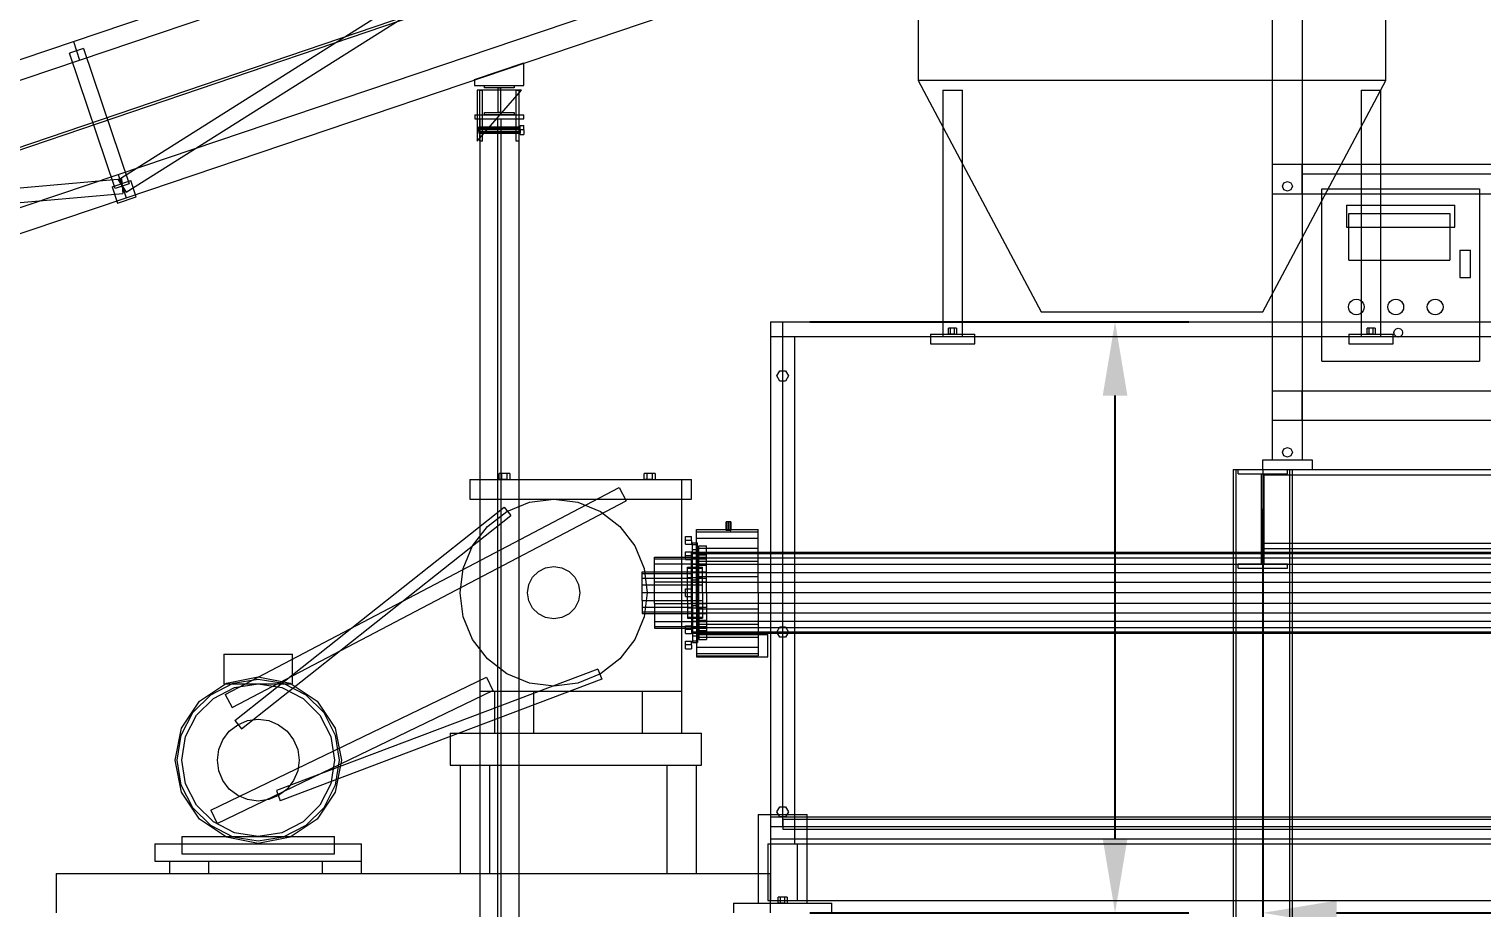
# Model space of a CAD drawing. Header units: millimetres. Extents: x -191664 to 191490, y -197311 to 10263.
# Drawn here: x 9064 to 12015, y 1110 to 2894 of the extents above; entities that cross this region are included whole.
import ezdxf

# ---------------------------------------------------------------- set-up
doc = ezdxf.new("R2010")
doc.units = ezdxf.units.MM
for name, color, linetype, lineweight in [('COTAS_O', 1, 'Continuous', 0), ('COTAS_P', 1, 'Continuous', 0), ('lateral_C01', 7, 'Continuous', 0), ('lateral_dosificador', 7, 'Continuous', 0), ('lateral_mezcladora', 7, 'Continuous', 0)]:
    doc.layers.add(name, color=color, linetype=linetype, lineweight=lineweight)
doc.dimstyles.new('PLANTA_100', dxfattribs={"dimtxt": 250, "dimasz": 150, "dimexe": 150, "dimexo": 80, "dimgap": 100, "dimtad": 1, "dimtih": 1, "dimtoh": 1, "dimdec": 1, "dimdsep": 46, "dimcen": 0.09, "dimclrd": 1, "dimclre": 1, "dimclrt": 1, "dimadec": 0, "dimazin": 0, "dimtfac": 1, "dimtdec": 4, "dimtofl": 0, "dimtmove": 0, "dimatfit": 3, "dimfxl": 1, "dimtolj": 1, "dimtzin": 0, "dimarcsym": 0})

# ---------------------------------------------------------------- blocks, each defined once
blk = doc.blocks.new('*D6')
at = {"layer": 'COTAS_P', "color": 1, "lineweight": -2, "transparency": 16777216}
for p, q in [((10918.9, 3565.8), (10640.4, 4390)), ((1835.3, 1255.9), (10546.3, 4199.9)), ((1923.7, 525.8), (1645.2, 1350))]:
    blk.add_line(p, q, dxfattribs=at)
at = {"layer": 'COTAS_P', "color": 1, "transparency": 16777216}
for points in [[(10538.3, 4223.6), (10554.3, 4176.2), (10688.4, 4247.9)], [(1827.3, 1279.6), (1843.3, 1232.2), (1693.2, 1207.9)]]:
    blk.add_solid(points, dxfattribs=at)
at = {"layer": 'Defpoints', "color": 0, "transparency": 16777216}
for p in [(10688.4, 4247.9), (10944.5, 3490.1), (1949.4, 450)]:
    blk.add_point(p, dxfattribs=at)
blk = doc.blocks.new('*D13')
at = {"layer": 'COTAS_O', "color": 1, "lineweight": -2, "transparency": 16777216}
for p, q in [((11569.5, 1920), (11569.5, 950)), ((13269.5, 1920), (13269.5, 950)), ((11719.5, 1100), (13119.5, 1100))]:
    blk.add_line(p, q, dxfattribs=at)
at = {"layer": 'COTAS_O', "color": 1, "transparency": 16777216}
for points in [[(11719.5, 1125), (11719.5, 1075), (11569.5, 1100)], [(13119.5, 1125), (13119.5, 1075), (13269.5, 1100)]]:
    blk.add_solid(points, dxfattribs=at)
at = {"layer": 'Defpoints', "color": 0, "transparency": 16777216}
for p in [(11569.5, 2000), (13269.5, 2000), (13269.5, 1100)]:
    blk.add_point(p, dxfattribs=at)
blk = doc.blocks.new('*D16')
at = {"layer": 'COTAS_O', "color": 1, "lineweight": -2, "transparency": 16777216}
for p, q in [((10649.5, 2300), (11419.5, 2300)), ((11269.5, 1250), (11269.5, 2150)), ((10649.5, 1100), (11419.5, 1100))]:
    blk.add_line(p, q, dxfattribs=at)
at = {"layer": 'COTAS_O', "color": 1, "transparency": 16777216}
for points in [[(11244.5, 2150), (11294.5, 2150), (11269.5, 2300)], [(11244.5, 1250), (11294.5, 1250), (11269.5, 1100)]]:
    blk.add_solid(points, dxfattribs=at)
at = {"layer": 'Defpoints', "color": 0, "transparency": 16777216}
for p in [(10569.5, 2300), (11269.5, 2300), (10569.5, 1100)]:
    blk.add_point(p, dxfattribs=at)

msp = doc.modelspace()

# ---------------------------------------------------------------- linework, layer by layer
at = {"layer": 'lateral_C01', "color": 251, "true_color": 0x586d65}
for p, q in [((2012.49, 264.24), (11002.45, 3319.63)), ((2014.1, 259.5), (11004.06, 3314.9))]:
    msp.add_line(p, q, dxfattribs=at)
at = {"layer": 'lateral_C01', "color": 139, "true_color": 0x354b57}
for p, q in [((9154.09, 2869.11), (10290.92, 3253.32)), ((9245.33, 2588.12), (10289.31, 3247.06)), ((9261.35, 2562.75), (10305.33, 3221.69)), ((9166.89, 2831.22), (10303.72, 3215.43)), ((9245.34, 2599.12), (10382.17, 2983.33)), ((9261.34, 2551.75), (10398.18, 2935.96)), ((8017.26, 2484.91), (9154.09, 2869.11)), ((9154.09, 2869.11), (9166.89, 2831.22)), ((9174.7, 2854.97), (9146.28, 2845.37)), ((9239.13, 2570.63), (9146.28, 2845.37)), ((9174.7, 2854.97), (9267.55, 2580.24)), ((8030.06, 2447.01), (9166.89, 2831.22)), ((9989.23, 2774.94), (9989.23, 2779.94)), ((9989.23, 2779.94), (10049.23, 2779.94)), ((10049.23, 2774.94), (9989.23, 2774.94)), ((10016.73, 2724.94), (10016.73, 2774.94)), ((10016.73, 2774.94), (10021.73, 2774.94)), ((10021.73, 2774.94), (10021.73, 2724.94)), ((10049.23, 2779.94), (10049.23, 2774.94)), ((9989.23, 2719.94), (9989.23, 2724.94)), ((9989.23, 2724.94), (10049.23, 2724.94)), ((10049.23, 2719.94), (9989.23, 2719.94)), ((10021.73, 2724.94), (10016.73, 2724.94)), ((10049.23, 2724.94), (10049.23, 2719.94)), ((9979.23, 2711.94), (10059.23, 2711.94)), ((9979.23, 2711.94), (9979.23, 25)), ((10015.73, 2711.94), (10022.73, 2711.94)), ((10015.73, 2711.94), (10015.73, 25)), ((10022.73, 25), (10022.73, 2711.94)), ((10059.23, 25), (10059.23, 2711.94)), ((8108.51, 2214.91), (9245.34, 2599.12)), ((9245.34, 2599.12), (9261.34, 2551.75)), ((8022.33, 2480.9), (9252.01, 2590.37)), ((9232.79, 2573.77), (9270.69, 2586.57)), ((9232.79, 2573.77), (9244, 2540.61)), ((9267.55, 2580.24), (9239.13, 2570.63)), ((9245.33, 2588.12), (9261.35, 2562.75)), ((9252.01, 2590.37), (9254.67, 2560.49)), ((9281.89, 2553.42), (9270.69, 2586.57)), ((8024.99, 2451.02), (9254.67, 2560.49)), ((8124.51, 2167.54), (9261.34, 2551.75)), ((9244, 2540.61), (9281.89, 2553.42))]:
    msp.add_line(p, q, dxfattribs=at)
at = {"layer": 'lateral_C01', "color": 251, "true_color": 0x4e626d}
for p, q in [((9968.91, 2791.94), (10068.91, 2825.73)), ((10068.91, 2779.94), (10068.91, 2825.73)), ((9968.91, 2791.94), (9968.91, 2779.94)), ((9968.91, 2779.94), (10068.91, 2779.94)), ((9974.23, 2666.94), (10064.23, 2769.94)), ((10064.23, 2769.94), (9974.23, 2769.94)), ((9974.23, 2769.94), (9974.23, 2666.94)), ((9979.23, 2666.94), (9979.23, 2769.94)), ((9979.23, 2769.94), (9985.23, 2769.94)), ((9985.23, 2666.94), (9985.23, 2769.94)), ((10053.23, 2666.94), (10053.23, 2769.94)), ((10053.23, 2769.94), (10059.23, 2769.94)), ((10059.23, 2666.94), (10059.23, 2769.94)), ((9969.23, 2719.94), (10069.23, 2719.94)), ((9969.23, 2719.94), (9969.23, 2711.94)), ((10069.23, 2711.94), (10069.23, 2719.94)), ((9969.23, 2711.94), (10069.23, 2711.94)), ((9985.23, 2666.94), (9979.23, 2666.94)), ((10059.23, 2666.94), (10053.23, 2666.94))]:
    msp.add_line(p, q, dxfattribs=at)
at = {"layer": 'lateral_C01', "color": 9, "true_color": 0xaebcc4}
for p, q in [((9977.23, 2694.98), (9977.23, 2695.84)), ((9977.23, 2695.84), (10061.23, 2695.84)), ((9977.23, 2692.64), (9977.23, 2694.98)), ((9977.23, 2694.98), (10061.23, 2694.98)), ((9977.23, 2689.44), (9977.23, 2692.64)), ((9977.23, 2692.64), (10061.23, 2692.64)), ((9977.23, 2686.24), (9977.23, 2689.44)), ((10061.23, 2689.44), (9977.23, 2689.44)), ((9977.23, 2686.24), (9977.23, 2683.9)), ((9977.23, 2686.24), (10061.23, 2686.24)), ((10061.23, 2689.44), (10061.23, 2698.44)), ((10061.23, 2698.44), (10069.23, 2698.44)), ((10061.23, 2694.98), (10061.23, 2695.84)), ((10061.23, 2692.64), (10061.23, 2694.98)), ((10061.23, 2689.44), (10061.23, 2692.64)), ((10061.23, 2689.44), (10061.23, 2686.24)), ((10061.23, 2680.43), (10061.23, 2689.44)), ((10069.23, 2689.44), (10061.23, 2689.44)), ((10061.23, 2686.24), (10061.23, 2683.9)), ((10069.23, 2689.44), (10069.23, 2698.44)), ((10069.23, 2689.44), (10069.23, 2680.43)), ((9977.23, 2683.9), (9977.23, 2683.04)), ((9977.23, 2683.9), (10061.23, 2683.9)), ((9977.23, 2683.04), (10061.23, 2683.04)), ((10061.23, 2683.9), (10061.23, 2683.04)), ((10061.23, 2680.43), (10069.23, 2680.43))]:
    msp.add_line(p, q, dxfattribs=at)
at = {"layer": 'lateral_dosificador', "color": 253, "true_color": 0x9caaa6}
for p, q in [((11589.53, 2020), (11589.53, 4560)), ((11649.53, 4560), (11649.53, 2020)), ((11589.53, 2620), (11649.53, 2620)), ((11589.53, 2560), (11589.53, 2620)), ((11649.53, 2620), (13189.53, 2620)), ((11649.53, 2560), (11649.53, 2620)), ((11649.53, 2600), (13189.53, 2600)), ((11649.53, 2560), (11649.53, 2600)), ((11609.53, 2575), (11612.46, 2582.07)), ((11612.46, 2567.93), (11609.53, 2575)), ((11612.46, 2582.07), (11619.53, 2585)), ((11619.53, 2565), (11612.46, 2567.93)), ((11619.53, 2585), (11626.6, 2582.07)), ((11626.6, 2567.93), (11619.53, 2565)), ((11626.6, 2582.07), (11629.53, 2575)), ((11629.53, 2575), (11626.6, 2567.93)), ((11589.53, 2560), (11649.53, 2560)), ((11649.53, 2560), (13189.53, 2560)), ((11744.53, 2520), (11949.53, 2520)), ((11744.53, 2425), (11744.53, 2520)), ((11949.53, 2520), (11949.53, 2425)), ((11744.53, 2425), (11949.53, 2425)), ((11589.53, 2160), (11649.53, 2160)), ((11589.53, 2100), (11589.53, 2160)), ((11649.53, 2160), (13189.53, 2160)), ((11649.53, 2100), (11649.53, 2160)), ((11589.53, 2100), (11649.53, 2100)), ((11649.53, 2100), (13189.53, 2100)), ((11609.53, 2035), (11612.46, 2042.07)), ((11612.46, 2042.07), (11619.53, 2045)), ((11619.53, 2045), (11626.6, 2042.07)), ((11626.6, 2042.07), (11629.53, 2035)), ((11569.53, 2020), (11669.53, 2020)), ((11569.53, 2000), (11569.53, 2020)), ((11589.53, 2020), (11649.53, 2020)), ((11612.46, 2027.93), (11609.53, 2035)), ((11619.53, 2025), (11612.46, 2027.93)), ((11626.6, 2027.93), (11619.53, 2025)), ((11629.53, 2035), (11626.6, 2027.93)), ((11669.53, 2020), (11669.53, 2000)), ((11569.53, 2000), (11669.53, 2000))]:
    msp.add_line(p, q, dxfattribs=at)
at = {"layer": 'lateral_dosificador', "color": 132, "true_color": 0x06bec7}
for p, q in [((11689.53, 2570), (12009.53, 2570)), ((11689.53, 2220), (11689.53, 2570)), ((12009.53, 2570), (12009.53, 2220)), ((11689.53, 2220), (12009.53, 2220))]:
    msp.add_line(p, q, dxfattribs=at)
at = {"layer": 'lateral_dosificador', "color": 254, "true_color": 0xd8e0dc}
for p, q in [((11739.53, 2537), (11959.53, 2537)), ((11739.53, 2537), (11739.53, 2492)), ((11959.53, 2492), (11959.53, 2537)), ((11739.53, 2492), (11959.53, 2492))]:
    msp.add_line(p, q, dxfattribs=at)
at = {"layer": 'lateral_dosificador', "color": 43, "true_color": 0xe7bf45}
for p, q in [((11969.53, 2445), (11991.53, 2445)), ((11969.53, 2445), (11969.53, 2390)), ((11991.53, 2390), (11991.53, 2445)), ((11969.53, 2390), (11991.53, 2390))]:
    msp.add_line(p, q, dxfattribs=at)
at = {"layer": 'lateral_dosificador', "color": 72, "true_color": 0x64ca32}
for p, q in [((11743.53, 2330), (11744.07, 2334.14)), ((11744.07, 2334.14), (11745.67, 2338)), ((11745.67, 2338), (11748.21, 2341.31)), ((11748.21, 2341.31), (11751.53, 2343.86)), ((11751.53, 2343.86), (11755.39, 2345.45)), ((11755.39, 2345.45), (11759.53, 2346)), ((11759.53, 2346), (11763.67, 2345.45)), ((11763.67, 2345.45), (11767.53, 2343.86)), ((11767.53, 2343.86), (11770.84, 2341.31)), ((11770.84, 2341.31), (11773.38, 2338)), ((11773.38, 2338), (11774.98, 2334.14)), ((11774.98, 2334.14), (11775.53, 2330)), ((11823.53, 2330), (11824.07, 2334.14)), ((11824.07, 2334.14), (11825.67, 2338)), ((11825.67, 2338), (11828.21, 2341.31)), ((11828.21, 2341.31), (11831.53, 2343.86)), ((11831.53, 2343.86), (11835.39, 2345.45)), ((11835.39, 2345.45), (11839.53, 2346)), ((11839.53, 2346), (11843.67, 2345.45)), ((11843.67, 2345.45), (11847.53, 2343.86)), ((11847.53, 2343.86), (11850.84, 2341.31)), ((11850.84, 2341.31), (11853.38, 2338)), ((11853.38, 2338), (11854.98, 2334.14)), ((11854.98, 2334.14), (11855.53, 2330)), ((11903.53, 2330), (11904.07, 2334.14)), ((11904.07, 2334.14), (11905.67, 2338)), ((11905.67, 2338), (11908.21, 2341.31)), ((11908.21, 2341.31), (11911.53, 2343.86)), ((11911.53, 2343.86), (11915.39, 2345.45)), ((11915.39, 2345.45), (11919.53, 2346)), ((11919.53, 2346), (11923.67, 2345.45)), ((11923.67, 2345.45), (11927.53, 2343.86)), ((11927.53, 2343.86), (11930.84, 2341.31)), ((11930.84, 2341.31), (11933.38, 2338)), ((11933.38, 2338), (11934.98, 2334.14)), ((11934.98, 2334.14), (11935.53, 2330)), ((11744.07, 2325.86), (11743.53, 2330)), ((11745.67, 2322), (11744.07, 2325.86)), ((11748.21, 2318.69), (11745.67, 2322)), ((11751.53, 2316.14), (11748.21, 2318.69)), ((11755.39, 2314.55), (11751.53, 2316.14)), ((11759.53, 2314), (11755.39, 2314.55)), ((11763.67, 2314.55), (11759.53, 2314)), ((11767.53, 2316.14), (11763.67, 2314.55)), ((11770.84, 2318.69), (11767.53, 2316.14)), ((11773.38, 2322), (11770.84, 2318.69)), ((11774.98, 2325.86), (11773.38, 2322)), ((11775.53, 2330), (11774.98, 2325.86)), ((11824.07, 2325.86), (11823.53, 2330)), ((11825.67, 2322), (11824.07, 2325.86)), ((11828.21, 2318.69), (11825.67, 2322)), ((11831.53, 2316.14), (11828.21, 2318.69)), ((11835.39, 2314.55), (11831.53, 2316.14)), ((11839.53, 2314), (11835.39, 2314.55)), ((11843.67, 2314.55), (11839.53, 2314)), ((11847.53, 2316.14), (11843.67, 2314.55)), ((11850.84, 2318.69), (11847.53, 2316.14)), ((11853.38, 2322), (11850.84, 2318.69)), ((11854.98, 2325.86), (11853.38, 2322)), ((11855.53, 2330), (11854.98, 2325.86)), ((11904.07, 2325.86), (11903.53, 2330)), ((11905.67, 2322), (11904.07, 2325.86)), ((11908.21, 2318.69), (11905.67, 2322)), ((11911.53, 2316.14), (11908.21, 2318.69)), ((11915.39, 2314.55), (11911.53, 2316.14)), ((11919.53, 2314), (11915.39, 2314.55)), ((11923.67, 2314.55), (11919.53, 2314)), ((11927.53, 2316.14), (11923.67, 2314.55)), ((11930.84, 2318.69), (11927.53, 2316.14)), ((11933.38, 2322), (11930.84, 2318.69)), ((11934.98, 2325.86), (11933.38, 2322)), ((11935.53, 2330), (11934.98, 2325.86))]:
    msp.add_line(p, q, dxfattribs=at)
at = {"layer": 'lateral_dosificador', "color": 129, "true_color": 0x304542}
for p, q in [((11835.53, 2278), (11836.73, 2282.5)), ((11836.73, 2273.5), (11835.53, 2278)), ((11836.73, 2282.5), (11840.03, 2285.79)), ((11840.03, 2270.21), (11836.73, 2273.5)), ((11840.03, 2285.79), (11844.53, 2287)), ((11844.53, 2287), (11849.03, 2285.79)), ((11849.03, 2285.79), (11852.32, 2282.5)), ((11852.32, 2273.5), (11849.03, 2270.21)), ((11852.32, 2282.5), (11853.53, 2278)), ((11853.53, 2278), (11852.32, 2273.5)), ((11844.53, 2269), (11840.03, 2270.21)), ((11849.03, 2270.21), (11844.53, 2269))]:
    msp.add_line(p, q, dxfattribs=at)
at = {"layer": 'lateral_dosificador', "color": 8, "true_color": 0x667b86}
for p, q in [((11509.53, 2000), (11629.53, 2000)), ((11509.53, 2000), (11509.53, 12)), ((11509.53, 2000), (11515.53, 2000)), ((11515.53, 12), (11515.53, 2000)), ((11519.53, 2000), (11619.53, 2000)), ((11519.53, 1991.5), (11519.53, 2000)), ((11519.53, 1991.5), (11619.53, 1991.5)), ((11566.73, 1991.5), (11572.33, 1991.5)), ((11566.73, 1808.5), (11566.73, 1991.5)), ((11569.53, 2000), (13269.53, 2000)), ((11569.53, 2000), (11569.53, 1989.5)), ((11569.53, 1989.5), (13269.53, 1989.5)), ((11569.53, 1989.5), (11569.53, 1850.5)), ((11572.33, 1808.5), (11572.33, 1991.5)), ((11619.53, 1991.5), (11619.53, 2000)), ((11623.53, 2000), (11629.53, 2000)), ((11623.53, 2000), (11623.53, 12)), ((11629.53, 12), (11629.53, 2000)), ((11569.53, 1850.5), (13269.53, 1850.5)), ((11569.53, 1850.5), (11569.53, 1840)), ((11569.53, 1840), (13269.53, 1840)), ((11519.53, 1808.5), (11619.53, 1808.5)), ((11519.53, 1800), (11519.53, 1808.5)), ((11519.53, 1800), (11619.53, 1800)), ((11566.73, 1808.5), (11572.33, 1808.5)), ((11619.53, 1800), (11619.53, 1808.5))]:
    msp.add_line(p, q, dxfattribs=at)
at = {"layer": 'lateral_mezcladora', "color": 252, "true_color": 0x8b8c91}
for p, q in [((10869.53, 2950), (10869.53, 2790)), ((11819.53, 2790), (11819.53, 2950)), ((10569.53, 2300), (16769.53, 2300)), ((10569.53, 2300), (10569.53, 1275)), ((9959.53, 1980), (10409.53, 1980)), ((9959.53, 1980), (9959.53, 1940)), ((10409.53, 1940), (10409.53, 1980)), ((9462.56, 1543.28), (10262.56, 1963.28)), ((10262.56, 1963.28), (10276.5, 1936.72)), ((9476.5, 1516.72), (10276.5, 1936.72)), ((9959.53, 1940), (10409.53, 1940)), ((9433.01, 1308.51), (9993.01, 1578.51)), ((9993.01, 1578.51), (10006.04, 1551.49)), ((9446.04, 1281.49), (10006.04, 1551.49)), ((9462.56, 1543.28), (9476.5, 1516.72)), ((9433.01, 1308.51), (9446.04, 1281.49)), ((10569.53, 1275), (16769.53, 1275))]:
    msp.add_line(p, q, dxfattribs=at)
at = {"layer": 'lateral_mezcladora', "color": 253, "true_color": 0xa5a6aa}
for p, q in [((11819.53, 2790), (10869.53, 2790)), ((10869.53, 2790), (11119.53, 2320)), ((11569.53, 2320), (11819.53, 2790)), ((11119.53, 2320), (11569.53, 2320)), ((10569.53, 2270), (10594.53, 2270)), ((10569.53, 2270), (10569.53, 1275)), ((10594.53, 1275), (10594.53, 2270)), ((10569.53, 1275), (10594.53, 1275)), ((10594.53, 1290), (16169.53, 1290)), ((10594.53, 1290), (10594.53, 1270)), ((10594.53, 1270), (16169.53, 1270))]:
    msp.add_line(p, q, dxfattribs=at)
at = {"layer": 'lateral_mezcladora', "color": 251, "true_color": 0x64686b}
for p, q in [((10919.53, 2770), (10959.53, 2770)), ((10919.53, 2770), (10919.53, 2270)), ((10959.53, 2270), (10959.53, 2770)), ((11769.53, 2770), (11809.53, 2770)), ((11769.53, 2770), (11769.53, 2270)), ((11809.53, 2270), (11809.53, 2770)), ((10919.53, 2270), (10959.53, 2270)), ((11769.53, 2270), (11809.53, 2270)), ((9919.53, 1465), (10429.53, 1465)), ((9919.53, 1465), (9919.53, 1400)), ((10429.53, 1400), (10429.53, 1465)), ((9919.53, 1400), (10429.53, 1400)), ((9939.53, 1400), (9999.53, 1400)), ((9939.53, 1400), (9939.53, 1180)), ((9999.53, 1180), (9999.53, 1400)), ((10359.53, 1400), (10419.53, 1400)), ((10359.53, 1400), (10359.53, 1180)), ((10419.53, 1180), (10419.53, 1400)), ((10544.53, 1300), (10644.53, 1300)), ((10544.53, 1300), (10544.53, 1120)), ((10644.53, 1120), (10644.53, 1300)), ((10564.53, 1240), (10624.53, 1240)), ((10564.53, 1240), (10564.53, 1125)), ((10569.53, 1240), (16769.53, 1240)), ((10569.53, 1240), (10569.53, 1125)), ((10624.53, 1125), (10624.53, 1240)), ((9119.53, 1180), (10569.53, 1180)), ((9119.53, 1180), (9119.53, 1100)), ((9939.53, 1180), (9999.53, 1180)), ((10359.53, 1180), (10419.53, 1180)), ((10569.53, 1100), (10569.53, 1180)), ((10564.53, 1125), (10624.53, 1125)), ((10569.53, 1125), (16769.53, 1125)), ((10544.53, 1120), (10644.53, 1120))]:
    msp.add_line(p, q, dxfattribs=at)
at = {"layer": 'lateral_mezcladora', "color": 9, "true_color": 0xc6c9c8}
for p, q in [((10569.53, 2300), (10569.53, 2270)), ((10569.53, 2300), (10594.53, 2300)), ((10594.53, 2270), (10594.53, 2300)), ((10894.53, 2275), (10984.53, 2275)), ((10894.53, 2275), (10894.53, 2255)), ((10984.53, 2255), (10984.53, 2275)), ((11744.53, 2275), (11834.53, 2275)), ((11744.53, 2275), (11744.53, 2255)), ((11834.53, 2255), (11834.53, 2275)), ((10569.53, 2270), (16769.53, 2270)), ((10569.53, 2270), (10619.53, 2270)), ((10569.53, 2270), (10569.53, 1240)), ((10619.53, 1240), (10619.53, 2270)), ((10894.53, 2255), (10984.53, 2255)), ((11744.53, 2255), (11834.53, 2255)), ((10424.53, 1840.35), (10424.53, 1845)), ((10424.53, 1845), (10439.53, 1845)), ((10424.53, 1826.86), (10424.53, 1840.35)), ((10424.53, 1840.35), (10439.53, 1840.35)), ((10439.53, 1840.35), (10439.53, 1845)), ((10439.53, 1826.86), (10439.53, 1840.35)), ((10098.38, 1792.88), (10113.15, 1800.41)), ((10113.15, 1800.41), (10129.53, 1803)), ((10129.53, 1803), (10145.91, 1800.41)), ((10145.91, 1800.41), (10160.68, 1792.88)), ((10424.53, 1805.84), (10424.53, 1826.86)), ((10424.53, 1826.86), (10439.53, 1826.86)), ((10424.53, 1779.36), (10424.53, 1805.84)), ((10424.53, 1805.84), (10439.53, 1805.84)), ((10439.53, 1805.84), (10439.53, 1826.86)), ((10439.53, 1779.36), (10439.53, 1805.84)), ((10079.12, 1766.38), (10086.65, 1781.15)), ((10086.65, 1781.15), (10098.38, 1792.88)), ((10160.68, 1792.88), (10172.41, 1781.15)), ((10172.41, 1781.15), (10179.93, 1766.38)), ((10309.53, 1788.8), (10309.53, 1792)), ((10309.53, 1792), (10409.53, 1792)), ((10309.53, 1779.7), (10309.53, 1788.8)), ((10309.53, 1788.8), (10409.53, 1788.8)), ((10309.53, 1766.07), (10309.53, 1779.7)), ((10309.53, 1779.7), (10409.53, 1779.7)), ((10409.53, 1788.8), (10409.53, 1792)), ((10409.53, 1779.7), (10409.53, 1788.8)), ((10409.53, 1766.07), (10409.53, 1779.7)), ((10424.53, 1750), (10424.53, 1779.36)), ((10424.53, 1779.36), (10439.53, 1779.36)), ((10439.53, 1750), (10439.53, 1779.36)), ((10076.53, 1750), (10079.12, 1766.38)), ((10079.12, 1733.62), (10076.53, 1750)), ((10179.93, 1766.38), (10182.53, 1750)), ((10182.53, 1750), (10179.93, 1733.62)), ((10309.53, 1750), (10309.53, 1766.07)), ((10309.53, 1766.07), (10409.53, 1766.07)), ((10309.53, 1733.93), (10309.53, 1750)), ((10409.53, 1750), (10309.53, 1750)), ((10409.53, 1750), (10409.53, 1766.07)), ((10409.53, 1750), (10409.53, 1733.93)), ((10424.53, 1720.64), (10424.53, 1750)), ((10439.53, 1750), (10424.53, 1750)), ((10439.53, 1750), (10439.53, 1720.64)), ((10086.65, 1718.85), (10079.12, 1733.62)), ((10098.38, 1707.12), (10086.65, 1718.85)), ((10172.41, 1718.85), (10160.68, 1707.12)), ((10179.93, 1733.62), (10172.41, 1718.85)), ((10309.53, 1733.93), (10309.53, 1720.3)), ((10309.53, 1733.93), (10409.53, 1733.93)), ((10309.53, 1720.3), (10309.53, 1711.2)), ((10309.53, 1720.3), (10409.53, 1720.3)), ((10409.53, 1733.93), (10409.53, 1720.3)), ((10409.53, 1720.3), (10409.53, 1711.2)), ((10424.53, 1720.64), (10424.53, 1694.16)), ((10424.53, 1720.64), (10439.53, 1720.64)), ((10439.53, 1720.64), (10439.53, 1694.16)), ((10113.15, 1699.59), (10098.38, 1707.12)), ((10129.53, 1697), (10113.15, 1699.59)), ((10145.91, 1699.59), (10129.53, 1697)), ((10160.68, 1707.12), (10145.91, 1699.59)), ((10309.53, 1711.2), (10309.53, 1708)), ((10309.53, 1711.2), (10409.53, 1711.2)), ((10309.53, 1708), (10409.53, 1708)), ((10409.53, 1711.2), (10409.53, 1708)), ((10424.53, 1694.16), (10424.53, 1673.14)), ((10424.53, 1694.16), (10439.53, 1694.16)), ((10439.53, 1694.16), (10439.53, 1673.14)), ((10424.53, 1673.14), (10424.53, 1659.65)), ((10424.53, 1673.14), (10439.53, 1673.14)), ((10424.53, 1659.65), (10424.53, 1655)), ((10424.53, 1659.65), (10439.53, 1659.65)), ((10424.53, 1655), (10439.53, 1655)), ((10439.53, 1673.14), (10439.53, 1659.65)), ((10439.53, 1659.65), (10439.53, 1655)), ((10569.53, 1295), (16769.53, 1295)), ((10569.53, 1295), (10569.53, 1250)), ((9319.53, 1240), (9739.53, 1240)), ((9319.53, 1240), (9319.53, 1205)), ((9739.53, 1205), (9739.53, 1240)), ((10569.53, 1250), (16769.53, 1250)), ((10569.53, 1240), (10619.53, 1240)), ((9319.53, 1205), (9739.53, 1205)), ((10494.53, 1120), (10694.53, 1120)), ((10494.53, 1120), (10494.53, 1100)), ((10694.53, 1100), (10694.53, 1120))]:
    msp.add_line(p, q, dxfattribs=at)
at = {"layer": 'lateral_mezcladora', "color": 43, "true_color": 0xe7bf45}
for p, q in [((10935.53, 2287), (10931.53, 2287)), ((10931.53, 2275), (10931.53, 2287)), ((10935.53, 2275), (10931.53, 2275)), ((10943.53, 2287), (10935.53, 2287)), ((10935.53, 2275), (10935.53, 2287)), ((10943.53, 2275), (10935.53, 2275)), ((10947.53, 2287), (10943.53, 2287)), ((10943.53, 2275), (10943.53, 2287)), ((10943.53, 2275), (10947.53, 2275)), ((10947.53, 2287), (10947.53, 2275)), ((11785.53, 2287), (11781.53, 2287)), ((11781.53, 2275), (11781.53, 2287)), ((11785.53, 2275), (11781.53, 2275)), ((11793.53, 2287), (11785.53, 2287)), ((11785.53, 2275), (11785.53, 2287)), ((11793.53, 2275), (11785.53, 2275)), ((11797.53, 2287), (11793.53, 2287)), ((11793.53, 2275), (11793.53, 2287)), ((11793.53, 2275), (11797.53, 2275)), ((11797.53, 2287), (11797.53, 2275)), ((10024.03, 1992), (10018.53, 1992)), ((10018.53, 1980), (10018.53, 1992)), ((10024.03, 1980), (10018.53, 1980)), ((10035.03, 1992), (10024.03, 1992)), ((10024.03, 1980), (10024.03, 1992)), ((10035.03, 1980), (10024.03, 1980)), ((10040.53, 1992), (10035.03, 1992)), ((10035.03, 1980), (10035.03, 1992)), ((10035.03, 1980), (10040.53, 1980)), ((10040.53, 1992), (10040.53, 1980)), ((10319.03, 1992), (10313.53, 1992)), ((10313.53, 1980), (10313.53, 1992)), ((10319.03, 1980), (10313.53, 1980)), ((10330.03, 1992), (10319.03, 1992)), ((10319.03, 1980), (10319.03, 1992)), ((10330.03, 1980), (10319.03, 1980)), ((10335.53, 1992), (10330.03, 1992)), ((10330.03, 1980), (10330.03, 1992)), ((10330.03, 1980), (10335.53, 1980)), ((10335.53, 1992), (10335.53, 1980)), ((10397.53, 1856), (10397.53, 1863.79)), ((10397.53, 1863.79), (10409.53, 1863.79)), ((10409.53, 1856), (10409.53, 1863.79)), ((10397.53, 1848.21), (10397.53, 1856)), ((10409.53, 1856), (10397.53, 1856)), ((10397.53, 1848.21), (10409.53, 1848.21)), ((10397.53, 1824.95), (10397.53, 1832.75)), ((10397.53, 1832.75), (10409.53, 1832.75)), ((10409.53, 1856), (10409.53, 1848.21)), ((10409.53, 1824.95), (10409.53, 1832.75)), ((10397.53, 1817.16), (10397.53, 1824.95)), ((10409.53, 1824.95), (10397.53, 1824.95)), ((10397.53, 1817.16), (10409.53, 1817.16)), ((10409.53, 1824.95), (10409.53, 1817.16)), ((10397.53, 1750), (10397.53, 1757.79)), ((10397.53, 1757.79), (10409.53, 1757.79)), ((10397.53, 1742.21), (10397.53, 1750)), ((10409.53, 1750), (10397.53, 1750)), ((10397.53, 1742.21), (10409.53, 1742.21)), ((10409.53, 1750), (10409.53, 1757.79)), ((10409.53, 1750), (10409.53, 1742.21)), ((10397.53, 1675.05), (10397.53, 1682.84)), ((10397.53, 1682.84), (10409.53, 1682.84)), ((10409.53, 1675.05), (10409.53, 1682.84)), ((10397.53, 1667.25), (10397.53, 1675.05)), ((10409.53, 1675.05), (10397.53, 1675.05)), ((10397.53, 1667.25), (10409.53, 1667.25)), ((10409.53, 1675.05), (10409.53, 1667.25)), ((10397.53, 1644), (10397.53, 1651.79)), ((10397.53, 1651.79), (10409.53, 1651.79)), ((10397.53, 1636.21), (10397.53, 1644)), ((10409.53, 1644), (10397.53, 1644)), ((10397.53, 1636.21), (10409.53, 1636.21)), ((10409.53, 1644), (10409.53, 1651.79)), ((10409.53, 1644), (10409.53, 1636.21)), ((10590.03, 1132), (10585.53, 1132)), ((10585.53, 1120), (10585.53, 1132)), ((10599.03, 1132), (10590.03, 1132)), ((10590.03, 1120), (10590.03, 1132)), ((10603.53, 1132), (10599.03, 1132)), ((10599.03, 1120), (10599.03, 1132)), ((10603.53, 1132), (10603.53, 1120)), ((10590.03, 1120), (10585.53, 1120)), ((10599.03, 1120), (10590.03, 1120)), ((10599.03, 1120), (10603.53, 1120))]:
    msp.add_line(p, q, dxfattribs=at)
at = {"layer": 'lateral_mezcladora', "color": 149, "true_color": 0x3c4245}
for p, q in [((10582.53, 2190), (10588.53, 2200.39)), ((10588.53, 2179.61), (10582.53, 2190)), ((10588.53, 2200.39), (10600.53, 2200.39)), ((10600.53, 2200.39), (10606.53, 2190)), ((10606.53, 2190), (10600.53, 2179.61)), ((10600.53, 2179.61), (10588.53, 2179.61)), ((10582.53, 1670), (10588.53, 1680.39)), ((10588.53, 1659.61), (10582.53, 1670)), ((10588.53, 1680.39), (10600.53, 1680.39)), ((10600.53, 1659.61), (10588.53, 1659.61)), ((10600.53, 1680.39), (10606.53, 1670)), ((10606.53, 1670), (10600.53, 1659.61)), ((10582.53, 1305), (10588.53, 1315.39)), ((10588.53, 1294.61), (10582.53, 1305)), ((10588.53, 1315.39), (10600.53, 1315.39)), ((10600.53, 1315.39), (10606.53, 1305)), ((10606.53, 1305), (10600.53, 1294.61)), ((10600.53, 1294.61), (10588.53, 1294.61))]:
    msp.add_line(p, q, dxfattribs=at)
at = {"layer": 'lateral_mezcladora', "color": 250, "true_color": 0x33393d}
for p, q in [((9979.53, 1980), (10389.53, 1980)), ((9979.53, 1980), (9979.53, 1550)), ((10389.53, 1550), (10389.53, 1980)), ((9481.78, 1490.84), (10029.03, 1923.93)), ((10029.03, 1923.93), (10042.68, 1906.68)), ((10034.53, 1914.54), (10080.35, 1933.53)), ((10080.35, 1933.53), (10129.53, 1940)), ((10129.53, 1940), (10178.7, 1933.53)), ((10178.7, 1933.53), (10224.53, 1914.54)), ((9495.43, 1473.59), (10042.68, 1906.68)), ((9995.18, 1884.35), (10034.53, 1914.54)), ((10224.53, 1914.54), (10263.88, 1884.35)), ((9964.98, 1845), (9995.18, 1884.35)), ((10263.88, 1884.35), (10294.07, 1845)), ((9946, 1799.18), (9964.98, 1845)), ((10294.07, 1845), (10313.05, 1799.18)), ((10411.53, 1847.56), (10411.53, 1851)), ((10411.53, 1851), (10421.53, 1851)), ((10411.53, 1837.47), (10411.53, 1847.56)), ((10411.53, 1847.56), (10421.53, 1847.56)), ((10411.53, 1821.42), (10411.53, 1837.47)), ((10411.53, 1837.47), (10421.53, 1837.47)), ((10421.53, 1847.56), (10421.53, 1851)), ((10421.53, 1837.47), (10421.53, 1847.56)), ((10421.53, 1821.42), (10421.53, 1837.47)), ((10334.53, 1818.48), (10334.53, 1822)), ((10334.53, 1822), (10439.53, 1822)), ((10334.53, 1808.25), (10334.53, 1818.48)), ((10334.53, 1818.48), (10439.53, 1818.48)), ((10334.53, 1792.32), (10334.53, 1808.25)), ((10334.53, 1808.25), (10439.53, 1808.25)), ((10411.53, 1800.5), (10411.53, 1821.42)), ((10411.53, 1821.42), (10421.53, 1821.42)), ((10411.53, 1776.14), (10411.53, 1800.5)), ((10411.53, 1800.5), (10421.53, 1800.5)), ((10421.53, 1800.5), (10421.53, 1821.42)), ((10421.53, 1776.14), (10421.53, 1800.5)), ((10439.53, 1818.48), (10439.53, 1822)), ((10439.53, 1808.25), (10439.53, 1818.48)), ((10439.53, 1792.32), (10439.53, 1808.25)), ((9939.53, 1750), (9946, 1799.18)), ((10313.05, 1799.18), (10319.53, 1750)), ((10334.53, 1772.25), (10334.53, 1792.32)), ((10334.53, 1792.32), (10439.53, 1792.32)), ((10334.53, 1750), (10334.53, 1772.25)), ((10334.53, 1772.25), (10439.53, 1772.25)), ((10411.53, 1750), (10411.53, 1776.14)), ((10411.53, 1776.14), (10421.53, 1776.14)), ((10421.53, 1750), (10421.53, 1776.14)), ((10439.53, 1772.25), (10439.53, 1792.32)), ((10439.53, 1750), (10439.53, 1772.25)), ((9946, 1700.82), (9939.53, 1750)), ((10319.53, 1750), (10313.05, 1700.82)), ((10334.53, 1727.75), (10334.53, 1750)), ((10439.53, 1750), (10334.53, 1750)), ((10411.53, 1723.86), (10411.53, 1750)), ((10421.53, 1750), (10411.53, 1750)), ((10421.53, 1750), (10421.53, 1723.86)), ((10439.53, 1750), (10439.53, 1727.75)), ((10334.53, 1727.75), (10334.53, 1707.68)), ((10334.53, 1727.75), (10439.53, 1727.75)), ((10411.53, 1723.86), (10411.53, 1699.5)), ((10411.53, 1723.86), (10421.53, 1723.86)), ((10421.53, 1723.86), (10421.53, 1699.5)), ((10439.53, 1727.75), (10439.53, 1707.68)), ((9964.98, 1655), (9946, 1700.82)), ((10313.05, 1700.82), (10294.07, 1655)), ((10334.53, 1707.68), (10334.53, 1691.75)), ((10334.53, 1707.68), (10439.53, 1707.68)), ((10334.53, 1691.75), (10334.53, 1681.52)), ((10334.53, 1691.75), (10439.53, 1691.75)), ((10411.53, 1699.5), (10411.53, 1678.58)), ((10411.53, 1699.5), (10421.53, 1699.5)), ((10421.53, 1699.5), (10421.53, 1678.58)), ((10439.53, 1707.68), (10439.53, 1691.75)), ((10439.53, 1691.75), (10439.53, 1681.52)), ((9995.18, 1615.65), (9964.98, 1655)), ((10294.07, 1655), (10263.88, 1615.65)), ((10334.53, 1681.52), (10334.53, 1678)), ((10334.53, 1681.52), (10439.53, 1681.52)), ((10334.53, 1678), (10439.53, 1678)), ((10411.53, 1678.58), (10411.53, 1662.53)), ((10411.53, 1678.58), (10421.53, 1678.58)), ((10411.53, 1662.53), (10411.53, 1652.44)), ((10411.53, 1662.53), (10421.53, 1662.53)), ((10411.53, 1652.44), (10411.53, 1649)), ((10411.53, 1652.44), (10421.53, 1652.44)), ((10421.53, 1678.58), (10421.53, 1662.53)), ((10421.53, 1662.53), (10421.53, 1652.44)), ((10421.53, 1652.44), (10421.53, 1649)), ((10439.53, 1681.52), (10439.53, 1678)), ((9459.78, 1625), (9599.28, 1625)), ((9459.78, 1625), (9459.78, 1565)), ((9599.28, 1565), (9599.28, 1625)), ((10411.53, 1649), (10421.53, 1649)), ((10219.31, 1594.98), (9566.56, 1348.08)), ((10034.53, 1585.46), (9995.18, 1615.65)), ((10219.31, 1594.98), (10227.09, 1574.41)), ((10263.88, 1615.65), (10224.53, 1585.46)), ((9410.06, 1529.47), (9464.87, 1566.09)), ((9459.78, 1565), (9599.28, 1565)), ((9464.87, 1566.09), (9529.53, 1578.95)), ((9481.63, 1557.41), (9529.53, 1565)), ((9529.53, 1578.95), (9594.18, 1566.09)), ((9529.53, 1565), (9577.43, 1557.41)), ((10227.09, 1574.41), (9574.34, 1327.5)), ((9594.18, 1566.09), (9648.99, 1529.47)), ((10080.35, 1566.47), (10034.53, 1585.46)), ((10129.53, 1560), (10080.35, 1566.47)), ((10178.7, 1566.47), (10129.53, 1560)), ((10224.53, 1585.46), (10178.7, 1566.47)), ((9404.13, 1501.11), (9438.42, 1535.4)), ((9438.42, 1535.4), (9481.63, 1557.41)), ((9577.43, 1557.41), (9620.64, 1535.4)), ((9620.64, 1535.4), (9654.93, 1501.11)), ((9979.53, 1550), (10389.53, 1550)), ((9373.44, 1474.65), (9410.06, 1529.47)), ((9648.99, 1529.47), (9685.62, 1474.65)), ((9382.11, 1457.9), (9404.13, 1501.11)), ((9470.84, 1468.69), (9488.03, 1481.88)), ((9481.78, 1490.84), (9495.43, 1473.59)), ((9488.03, 1481.88), (9508.05, 1490.17)), ((9508.05, 1490.17), (9529.53, 1493)), ((9529.53, 1493), (9551.01, 1490.17)), ((9551.01, 1490.17), (9571.03, 1481.88)), ((9571.03, 1481.88), (9588.22, 1468.69)), ((9654.93, 1501.11), (9676.94, 1457.9)), ((9360.58, 1410), (9373.44, 1474.65)), ((9374.53, 1410), (9382.11, 1457.9)), ((9449.36, 1431.48), (9457.65, 1451.5)), ((9457.65, 1451.5), (9470.84, 1468.69)), ((9588.22, 1468.69), (9601.41, 1451.5)), ((9601.41, 1451.5), (9609.7, 1431.48)), ((9676.94, 1457.9), (9684.53, 1410)), ((9685.62, 1474.65), (9698.48, 1410)), ((9446.53, 1410), (9449.36, 1431.48)), ((9609.7, 1431.48), (9612.53, 1410)), ((9373.44, 1345.35), (9360.58, 1410)), ((9382.11, 1362.1), (9374.53, 1410)), ((9449.36, 1388.52), (9446.53, 1410)), ((9457.65, 1368.5), (9449.36, 1388.52)), ((9609.7, 1388.52), (9601.41, 1368.5)), ((9612.53, 1410), (9609.7, 1388.52)), ((9684.53, 1410), (9676.94, 1362.1)), ((9698.48, 1410), (9685.62, 1345.35)), ((9404.13, 1318.89), (9382.11, 1362.1)), ((9470.84, 1351.31), (9457.65, 1368.5)), ((9601.41, 1368.5), (9588.22, 1351.31)), ((9676.94, 1362.1), (9654.93, 1318.89)), ((9410.06, 1290.53), (9373.44, 1345.35)), ((9488.03, 1338.12), (9470.84, 1351.31)), ((9508.05, 1329.83), (9488.03, 1338.12)), ((9529.53, 1327), (9508.05, 1329.83)), ((9551.01, 1329.83), (9529.53, 1327)), ((9571.03, 1338.12), (9551.01, 1329.83)), ((9566.56, 1348.08), (9574.34, 1327.5)), ((9588.22, 1351.31), (9571.03, 1338.12)), ((9685.62, 1345.35), (9648.99, 1290.53)), ((9438.42, 1284.6), (9404.13, 1318.89)), ((9654.93, 1318.89), (9620.64, 1284.6)), ((9464.87, 1253.91), (9410.06, 1290.53)), ((9481.63, 1262.59), (9438.42, 1284.6)), ((9620.64, 1284.6), (9577.43, 1262.59)), ((9648.99, 1290.53), (9594.18, 1253.91)), ((9529.53, 1241.05), (9464.87, 1253.91)), ((9529.53, 1255), (9481.63, 1262.59)), ((9577.43, 1262.59), (9529.53, 1255)), ((9594.18, 1253.91), (9529.53, 1241.05))]:
    msp.add_line(p, q, dxfattribs=at)
at = {"layer": 'lateral_mezcladora', "color": 43, "true_color": 0xc5ad48}
for p, q in [((10480.99, 1894), (10479.53, 1894)), ((10479.53, 1876), (10479.53, 1894)), ((10484.53, 1894), (10480.99, 1894)), ((10480.99, 1876), (10480.99, 1894)), ((10488.06, 1894), (10484.53, 1894)), ((10484.53, 1876), (10484.53, 1894)), ((10489.53, 1894), (10488.06, 1894)), ((10488.06, 1876), (10488.06, 1894)), ((10489.53, 1894), (10489.53, 1876)), ((10480.99, 1876), (10479.53, 1876)), ((10484.53, 1876), (10480.99, 1876)), ((10488.06, 1876), (10484.53, 1876)), ((10488.06, 1876), (10489.53, 1876))]:
    msp.add_line(p, q, dxfattribs=at)
at = {"layer": 'lateral_mezcladora', "color": 107, "true_color": 0x248357}
for p, q in [((10419.53, 1873.64), (10419.53, 1878)), ((10419.53, 1878), (10544.53, 1878)), ((10419.53, 1860.85), (10419.53, 1873.64)), ((10419.53, 1873.64), (10544.53, 1873.64)), ((10419.53, 1840.51), (10419.53, 1860.85)), ((10419.53, 1860.85), (10544.53, 1860.85)), ((10544.53, 1873.64), (10544.53, 1878)), ((10544.53, 1860.85), (10544.53, 1873.64)), ((10544.53, 1840.51), (10544.53, 1860.85)), ((10419.53, 1814), (10419.53, 1840.51)), ((10419.53, 1840.51), (10544.53, 1840.51)), ((10544.53, 1814), (10544.53, 1840.51)), ((10401.53, 1799.45), (10401.53, 1802)), ((10401.53, 1802), (10431.53, 1802)), ((10419.53, 1783.13), (10419.53, 1814)), ((10419.53, 1814), (10544.53, 1814)), ((10431.53, 1799.45), (10431.53, 1802)), ((10544.53, 1783.13), (10544.53, 1814)), ((10401.53, 1792.07), (10401.53, 1799.45)), ((10401.53, 1799.45), (10431.53, 1799.45)), ((10401.53, 1780.56), (10401.53, 1792.07)), ((10401.53, 1792.07), (10431.53, 1792.07)), ((10401.53, 1766.07), (10401.53, 1780.56)), ((10401.53, 1780.56), (10431.53, 1780.56)), ((10419.53, 1750), (10419.53, 1783.13)), ((10419.53, 1783.13), (10544.53, 1783.13)), ((10431.53, 1792.07), (10431.53, 1799.45)), ((10431.53, 1780.56), (10431.53, 1792.07)), ((10431.53, 1766.07), (10431.53, 1780.56)), ((10544.53, 1750), (10544.53, 1783.13)), ((10401.53, 1750), (10401.53, 1766.07)), ((10401.53, 1766.07), (10431.53, 1766.07)), ((10401.53, 1733.93), (10401.53, 1750)), ((10431.53, 1750), (10401.53, 1750)), ((10419.53, 1716.87), (10419.53, 1750)), ((10544.53, 1750), (10419.53, 1750)), ((10431.53, 1750), (10431.53, 1766.07)), ((10431.53, 1750), (10431.53, 1733.93)), ((10544.53, 1750), (10544.53, 1716.87)), ((10401.53, 1733.93), (10401.53, 1719.44)), ((10401.53, 1733.93), (10431.53, 1733.93)), ((10401.53, 1719.44), (10401.53, 1707.93)), ((10401.53, 1719.44), (10431.53, 1719.44)), ((10419.53, 1716.87), (10419.53, 1686)), ((10419.53, 1716.87), (10544.53, 1716.87)), ((10431.53, 1733.93), (10431.53, 1719.44)), ((10431.53, 1719.44), (10431.53, 1707.93)), ((10544.53, 1716.87), (10544.53, 1686)), ((10401.53, 1707.93), (10401.53, 1700.55)), ((10401.53, 1707.93), (10431.53, 1707.93)), ((10401.53, 1700.55), (10401.53, 1698)), ((10401.53, 1700.55), (10431.53, 1700.55)), ((10401.53, 1698), (10431.53, 1698)), ((10419.53, 1686), (10419.53, 1659.49)), ((10419.53, 1686), (10544.53, 1686)), ((10431.53, 1707.93), (10431.53, 1700.55)), ((10431.53, 1700.55), (10431.53, 1698)), ((10544.53, 1686), (10544.53, 1659.49)), ((10419.53, 1665), (10564.53, 1665)), ((10419.53, 1665), (10419.53, 1620)), ((10419.53, 1659.49), (10419.53, 1639.15)), ((10419.53, 1659.49), (10544.53, 1659.49)), ((10544.53, 1659.49), (10544.53, 1639.15)), ((10564.53, 1620), (10564.53, 1665)), ((10419.53, 1639.15), (10419.53, 1626.36)), ((10419.53, 1639.15), (10544.53, 1639.15)), ((10419.53, 1626.36), (10419.53, 1622)), ((10419.53, 1626.36), (10544.53, 1626.36)), ((10544.53, 1639.15), (10544.53, 1626.36)), ((10544.53, 1626.36), (10544.53, 1622)), ((10419.53, 1622), (10544.53, 1622)), ((10419.53, 1620), (10564.53, 1620))]:
    msp.add_line(p, q, dxfattribs=at)
at = {"layer": 'lateral_mezcladora', "color": 254, "true_color": 0xdce0df}
for p, q in [((10409.53, 1829.21), (10409.53, 1832)), ((10409.53, 1832), (16929.53, 1832)), ((10409.53, 1821.01), (10409.53, 1829.21)), ((10409.53, 1829.21), (16929.53, 1829.21)), ((10409.53, 1807.98), (10409.53, 1821.01)), ((10409.53, 1821.01), (16929.53, 1821.01)), ((10409.53, 1791), (10409.53, 1807.98)), ((10409.53, 1807.98), (16929.53, 1807.98)), ((10409.53, 1771.22), (10409.53, 1791)), ((10409.53, 1791), (16929.53, 1791)), ((10409.53, 1750), (10409.53, 1771.22)), ((10409.53, 1771.22), (16929.53, 1771.22)), ((10409.53, 1728.78), (10409.53, 1750)), ((16929.53, 1750), (10409.53, 1750)), ((10409.53, 1728.78), (10409.53, 1709)), ((10409.53, 1728.78), (16929.53, 1728.78)), ((10409.53, 1709), (10409.53, 1692.02)), ((10409.53, 1709), (16929.53, 1709)), ((10409.53, 1692.02), (10409.53, 1678.99)), ((10409.53, 1692.02), (16929.53, 1692.02)), ((10409.53, 1678.99), (10409.53, 1670.79)), ((10409.53, 1678.99), (16929.53, 1678.99)), ((10409.53, 1670.79), (10409.53, 1668)), ((10409.53, 1670.79), (16929.53, 1670.79)), ((10409.53, 1668), (16929.53, 1668))]:
    msp.add_line(p, q, dxfattribs=at)
at = {"layer": 'lateral_mezcladora', "color": 129, "true_color": 0x304542}
for p, q in [((9432.96, 1542.92), (9478.76, 1566.26)), ((9478.76, 1566.26), (9529.53, 1574.3)), ((9529.53, 1574.3), (9580.3, 1566.26)), ((9580.3, 1566.26), (9626.1, 1542.92)), ((9396.61, 1506.57), (9432.96, 1542.92)), ((9626.1, 1542.92), (9662.45, 1506.57)), ((9373.27, 1460.77), (9396.61, 1506.57)), ((9662.45, 1506.57), (9685.79, 1460.77)), ((9365.23, 1410), (9373.27, 1460.77)), ((9685.79, 1460.77), (9693.83, 1410)), ((9373.27, 1359.23), (9365.23, 1410)), ((9693.83, 1410), (9685.79, 1359.23)), ((9396.61, 1313.43), (9373.27, 1359.23)), ((9685.79, 1359.23), (9662.45, 1313.43)), ((9432.96, 1277.08), (9396.61, 1313.43)), ((9662.45, 1313.43), (9626.1, 1277.08)), ((9478.76, 1253.74), (9432.96, 1277.08)), ((9626.1, 1277.08), (9580.3, 1253.74)), ((9529.53, 1245.7), (9478.76, 1253.74)), ((9580.3, 1253.74), (9529.53, 1245.7))]:
    msp.add_line(p, q, dxfattribs=at)
at = {"layer": 'lateral_mezcladora', "color": 251, "true_color": 0x545d65}
for p, q in [((10009.53, 1550), (10089.53, 1550)), ((10009.53, 1550), (10009.53, 1465)), ((10089.53, 1465), (10089.53, 1550)), ((10309.53, 1550), (10389.53, 1550)), ((10309.53, 1550), (10309.53, 1465)), ((10389.53, 1465), (10389.53, 1550)), ((10009.53, 1465), (10089.53, 1465)), ((10309.53, 1465), (10389.53, 1465)), ((9349.53, 1205), (9429.53, 1205)), ((9349.53, 1205), (9349.53, 1180)), ((9429.53, 1180), (9429.53, 1205)), ((9659.53, 1205), (9739.53, 1205)), ((9659.53, 1205), (9659.53, 1180)), ((9739.53, 1180), (9739.53, 1205)), ((9349.53, 1180), (9429.53, 1180)), ((9659.53, 1180), (9739.53, 1180))]:
    msp.add_line(p, q, dxfattribs=at)
at = {"layer": 'lateral_mezcladora', "color": 251, "true_color": 0x536a64}
for p, q in [((9374.53, 1255), (9684.53, 1255)), ((9374.53, 1255), (9374.53, 1220)), ((9684.53, 1220), (9684.53, 1255)), ((9374.53, 1220), (9684.53, 1220))]:
    msp.add_line(p, q, dxfattribs=at)

# ---------------------------------------------------------------- dimensions: what is measured, and where the dimension line sits
at = {"layer": 'COTAS_O'}
for p1, p2, distance, picture, middle in [((10569.53, 1100), (10569.53, 2300), -700, '*D16', (11269.53, 1700)), ((11569.53, 2000), (13269.53, 2000), -900, '*D13', (12419.53, 1100))]:
    dim = msp.add_aligned_dim(p1=p1, p2=p2, distance=distance, text='<> O', dimstyle='PLANTA_100', dxfattribs=at)
    dim.commit()
    dim.dimension.update_dxf_attribs({"geometry": picture, "text_midpoint": middle})
at = {"layer": 'COTAS_P'}
dim = msp.add_aligned_dim(p1=(1949.36, 450), p2=(10944.53, 3490.06), distance=800, text='<> P', dimstyle='PLANTA_100', dxfattribs=at)
dim.commit()
dim.dimension.update_dxf_attribs({"geometry": '*D6', "text_midpoint": (6190.8, 2727.91)})

doc.saveas('drawing.dxf')
